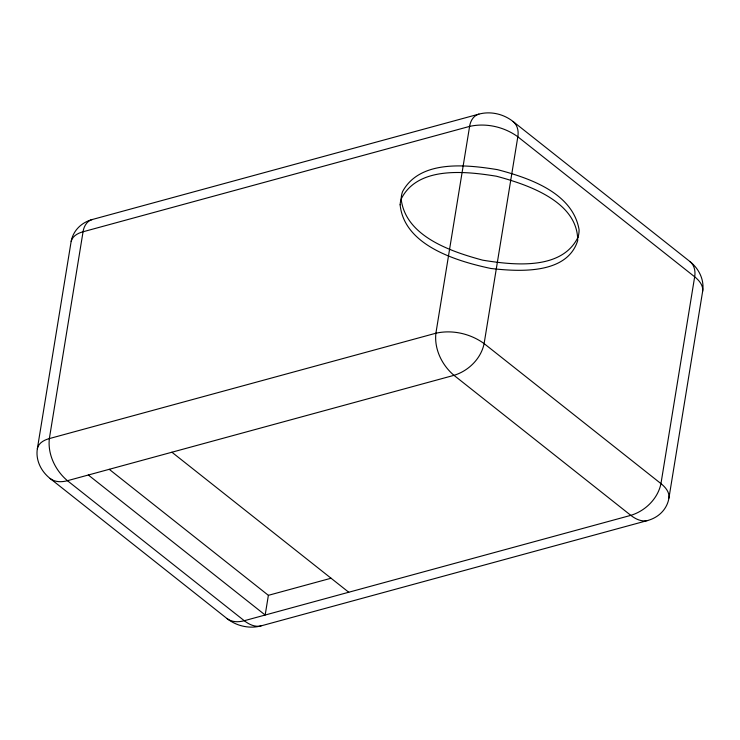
<?xml version="1.0" encoding="UTF-8"?>
<svg xmlns="http://www.w3.org/2000/svg" width="740" height="740" viewBox="0 0 740 740"><rect width="100%" height="100%" fill="white"/><g stroke="black" fill="none" stroke-linecap="round" stroke-linejoin="round"><path stroke-width="1.11" d="M668.932 498.076C669.737 492.118 665.288 487.077 660.959 483.618L484.117 343.601C470.52 333.685 452.381 329.504 435.897 333.222L49.349 438.579C44.215 439.949 38.378 443.019 37.352 448.736A35.02 30.386 21.2 0 0 50.144 478.521L226.986 618.538C231.851 622.331 238.576 622.294 244.274 620.721L630.822 515.355C645.317 510.961 657.888 498.658 660.959 483.618L694.666 276.797C695.655 271.349 694.425 265.022 689.856 261.479L513.014 121.462A35.02 30.386 21.2 0 0 478.919 114.117L92.371 219.484C86.895 220.899 83.796 226.496 83.056 231.768L49.349 438.579C47.545 454.443 55.444 470.566 67.442 480.704L244.274 620.721C248.936 624.384 255.032 627.409 261.081 625.883L647.63 520.516A35.02 30.386 21.2 0 0 668.932 498.076L702.649 291.264C703.444 285.307 698.995 280.257 694.666 276.797L517.824 136.78C504.227 126.873 486.088 122.692 469.604 126.401L83.056 231.768C78.07 233.109 72.492 235.968 71.169 241.397M37.352 448.736L71.068 241.925A35.02 30.386 21.2 0 1 92.371 219.484M109.224 469.308L268.38 595.33L265.17 615.023L88.328 475.006M478.919 114.117C473.434 115.542 470.344 121.129 469.604 126.401L435.897 333.222C434.093 349.077 441.993 365.209 453.99 375.337L630.822 515.355C635.475 519.018 641.58 522.052 647.63 520.516M268.38 595.33L331.067 578.236M50.144 478.521C55.01 482.313 61.744 482.276 67.442 480.704L453.99 375.337C468.476 370.944 481.046 358.641 484.117 343.601L517.824 136.78C518.814 131.332 517.593 125.004 513.014 121.462M171.911 452.223L348.753 592.24M261.081 625.883A35.02 30.386 21.2 0 1 226.986 618.538M689.856 261.479A35.02 30.386 21.2 0 1 702.649 291.264M400.127 204.767C404.207 245.81 457.468 261.359 490.861 268.481C518.721 271.608 567.034 274.864 577.709 240.574C577.949 201.289 526.889 184.371 496.429 176.222C466.32 171.375 417.971 165.649 401.265 198.838A30.442 26.418 21.2 0 0 400.127 204.767M578.005 237.244C561.679 270.822 512.783 265.003 482.739 260.184C451.779 251.785 405.77 236.781 401.163 199.162A30.488 26.455 21.2 0 1 402.579 191.567C420.079 159.23 467.292 164.752 497.493 169.654C529.119 177.942 572.575 192.659 579.068 229.567A30.488 26.455 21.2 0 1 578.005 237.244"/></g></svg>
